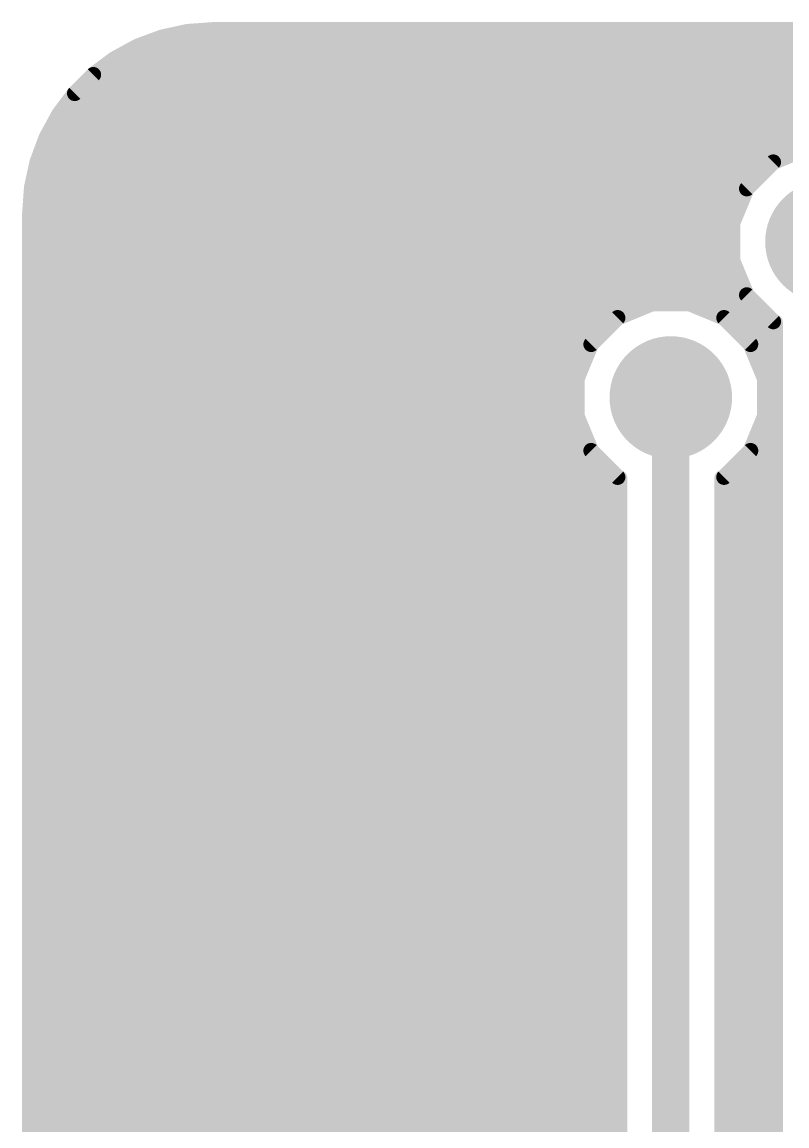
# Model space of a CAD drawing. Extents: x -13.1 to 13.1, y -17.1 to 17.1.
# Drawn here: x -13.13 to -0.65, y -0.89 to 17.13 of the extents above; entities that cross this region are included whole.
import ezdxf

# ---------------------------------------------------------------- set-up
doc = ezdxf.new("R2010")
doc.units = 0
doc.layers.add('1', color=22, linetype='CONTINUOUS')
doc.layers.add('18', color=82, linetype='CONTINUOUS')

# ---------------------------------------------------------------- blocks, each defined once
blk = doc.blocks.new('ROUNDV')
at = {"const_width": 0.5}
blk.add_lwpolyline([(0, -0.25, 1), (0, 0.25, 1), (0, -0.25)], format="xyb", dxfattribs=at)

msp = doc.modelspace()

# ---------------------------------------------------------------- linework, layer by layer
at = {"layer": '1'}
for points, const_width in [([(-10.4269, 16.9695), (-10, 17)], 0.254), ([(-10, 17), (10, 17)], 0.254), ([(-11.2462, 16.7289), (-10.8452, 16.8785)], 0.254), ([(-10.8452, 16.8785), (-10.4269, 16.9695)], 0.254), ([(-11.6219, 16.5238), (-11.2462, 16.7289)], 0.254), ([(-11.1521, 16.764), (11.1521, 16.764)], 0.254), ([(-11.9646, 16.2673), (-11.6219, 16.5238)], 0.254), ([(-11.6403, 16.51), (11.6403, 16.51)], 0.254), ([(-12.2673, 15.9646), (-11.9646, 16.2673)], 0.254), ([(-11.9758, 16.256), (11.9758, 16.256)], 0.254), ([(-12.5238, 15.6219), (-12.2673, 15.9646)], 0.254), ([(-12.2298, 16.002), (12.2298, 16.002)], 0.254), ([(-12.4294, 15.748), (12.4294, 15.748)], 0.254), ([(-12.7289, 15.2462), (-12.5238, 15.6219)], 0.254), ([(-12.5936, 15.494), (12.5936, 15.494)], 0.254), ([(-12.8785, 14.8452), (-12.7289, 15.2462)], 0.254), ([(-12.7312, 15.24), (12.7312, 15.24)], 0.254), ([(-0.305, 15.0734), (-0.8686, 14.8399)], 0.254), ([(-12.9695, 14.4269), (-12.8785, 14.8452)], 0.254), ([(-12.826, 14.986), (-0.516, 14.986)], 0.254), ([(-0.8686, 14.8399), (-1.3, 14.4086)], 0.254), ([(-12.9031, 14.732), (-0.9766, 14.732)], 0.254), ([(-12.9584, 14.478), (-1.2306, 14.478)], 0.254), ([(-13, 14), (-12.9695, 14.4269)], 0.254), ([(-1.3, 14.4086), (-1.5334, 13.845)], 0.254), ([(-12.984, 14.224), (-1.3764, 14.224)], 0.254), ([(-13, -14), (-13, 14)], 0.254), ([(-13, 13.97), (-1.4816, 13.97)], 0.254), ([(-1.5334, 13.845), (-1.5334, 13.235)], 0.254), ([(-13, 13.716), (-1.5334, 13.716)], 0.254), ([(-13, 13.462), (-1.5334, 13.462)], 0.254), ([(-13, 13.208), (-1.5222, 13.208)], 0.254), ([(-1.5334, 13.235), (-1.3, 12.6714)], 0.254), ([(-13, 12.954), (-1.417, 12.954)], 0.254), ([(-13, 12.7), (-1.3118, 12.7)], 0.254), ([(-1.3, 12.6714), (-0.8686, 12.24)], 0.254), ([(-2.845, 12.5334), (-3.4086, 12.3)], 0.254), ([(-2.235, 12.5334), (-2.845, 12.5334)], 0.254), ([(-1.6714, 12.3), (-2.235, 12.5334)], 0.254), ([(-13, 12.446), (-3.056, 12.446)], 0.254), ([(-2.024, 12.446), (-1.0746, 12.446)], 0.254), ([(-13, 12.192), (-3.5166, 12.192)], 0.254), ([(-3.4086, 12.3), (-3.8399, 11.8686)], 0.254), ([(-1.24, 11.8686), (-1.6714, 12.3)], 0.254), ([(-1.5634, 12.192), (-0.8382, 12.192)], 0.254), ([(-0.8686, 12.24), (-0.8382, 12.2275)], 0.254), ([(-0.8382, 12.2275), (-0.8382, -7.5475)], 0.254), ([(-13, 11.938), (-3.7706, 11.938)], 0.254), ([(-3.8399, 11.8686), (-4.0734, 11.305)], 0.254), ([(-1.3094, 11.938), (-0.8382, 11.938)], 0.254), ([(-1.0066, 11.305), (-1.24, 11.8686)], 0.254), ([(-13, 11.684), (-3.9164, 11.684)], 0.254), ([(-1.1636, 11.684), (-0.8382, 11.684)], 0.254), ([(-13, 11.43), (-4.0216, 11.43)], 0.254), ([(-1.0584, 11.43), (-0.8382, 11.43)], 0.254), ([(-4.0734, 11.305), (-4.0734, 10.695)], 0.254), ([(-1.0066, 10.695), (-1.0066, 11.305)], 0.254), ([(-13, 11.176), (-4.0734, 11.176)], 0.254), ([(-2.54, 11), (-2.54, -8.86)], 0.6096), ([(-1.0066, 11.176), (-0.8382, 11.176)], 0.254), ([(-13, 10.922), (-4.0734, 10.922)], 0.254), ([(-1.0066, 10.922), (-0.8382, 10.922)], 0.254), ([(-4.0734, 10.695), (-3.8399, 10.1314)], 0.254), ([(-1.24, 10.1314), (-1.0066, 10.695)], 0.254), ([(-13, 10.668), (-4.0622, 10.668)], 0.254), ([(-1.0178, 10.668), (-0.8382, 10.668)], 0.254), ([(-13, 10.414), (-3.957, 10.414)], 0.254), ([(-1.123, 10.414), (-0.8382, 10.414)], 0.254), ([(-13, 10.16), (-3.8518, 10.16)], 0.254), ([(-1.2282, 10.16), (-0.8382, 10.16)], 0.254), ([(-3.8399, 10.1314), (-3.4086, 9.7)], 0.254), ([(-1.6714, 9.7), (-1.24, 10.1314)], 0.254), ([(-13, 9.906), (-3.6146, 9.906)], 0.254), ([(-1.4654, 9.906), (-0.8382, 9.906)], 0.254), ([(-13, 9.652), (-3.3782, 9.652)], 0.254), ([(-3.4086, 9.7), (-3.3782, 9.6875)], 0.254), ([(-3.3782, 9.6875), (-3.3782, -7.5475)], 0.254), ([(-1.7018, 9.6875), (-1.6714, 9.7)], 0.254), ([(-1.7018, -7.5475), (-1.7018, 9.6875)], 0.254), ([(-1.7018, 9.652), (-0.8382, 9.652)], 0.254), ([(-13, 9.398), (-3.3782, 9.398)], 0.254), ([(-1.7018, 9.398), (-0.8382, 9.398)], 0.254), ([(-13, 9.144), (-3.3782, 9.144)], 0.254), ([(-1.7018, 9.144), (-0.8382, 9.144)], 0.254), ([(-13, 8.89), (-3.3782, 8.89)], 0.254), ([(-1.7018, 8.89), (-0.8382, 8.89)], 0.254), ([(-13, 8.636), (-3.3782, 8.636)], 0.254), ([(-1.7018, 8.636), (-0.8382, 8.636)], 0.254), ([(-13, 8.382), (-3.3782, 8.382)], 0.254), ([(-1.7018, 8.382), (-0.8382, 8.382)], 0.254), ([(-13, 8.128), (-3.3782, 8.128)], 0.254), ([(-1.7018, 8.128), (-0.8382, 8.128)], 0.254), ([(-13, 7.874), (-3.3782, 7.874)], 0.254), ([(-1.7018, 7.874), (-0.8382, 7.874)], 0.254), ([(-13, 7.62), (-3.3782, 7.62)], 0.254), ([(-1.7018, 7.62), (-0.8382, 7.62)], 0.254), ([(-13, 7.366), (-3.3782, 7.366)], 0.254), ([(-1.7018, 7.366), (-0.8382, 7.366)], 0.254), ([(-13, 7.112), (-3.3782, 7.112)], 0.254), ([(-1.7018, 7.112), (-0.8382, 7.112)], 0.254), ([(-13, 6.858), (-3.3782, 6.858)], 0.254), ([(-1.7018, 6.858), (-0.8382, 6.858)], 0.254), ([(-13, 6.604), (-3.3782, 6.604)], 0.254), ([(-1.7018, 6.604), (-0.8382, 6.604)], 0.254), ([(-13, 6.35), (-3.3782, 6.35)], 0.254), ([(-1.7018, 6.35), (-0.8382, 6.35)], 0.254), ([(-13, 6.096), (-3.3782, 6.096)], 0.254), ([(-1.7018, 6.096), (-0.8382, 6.096)], 0.254), ([(-13, 5.842), (-3.3782, 5.842)], 0.254), ([(-1.7018, 5.842), (-0.8382, 5.842)], 0.254), ([(-13, 5.588), (-3.3782, 5.588)], 0.254), ([(-1.7018, 5.588), (-0.8382, 5.588)], 0.254), ([(-13, 5.334), (-3.3782, 5.334)], 0.254), ([(-1.7018, 5.334), (-0.8382, 5.334)], 0.254), ([(-13, 5.08), (-3.3782, 5.08)], 0.254), ([(-1.7018, 5.08), (-0.8382, 5.08)], 0.254), ([(-13, 4.826), (-3.3782, 4.826)], 0.254), ([(-1.7018, 4.826), (-0.8382, 4.826)], 0.254), ([(-13, 4.572), (-3.3782, 4.572)], 0.254), ([(-1.7018, 4.572), (-0.8382, 4.572)], 0.254), ([(-13, 4.318), (-3.3782, 4.318)], 0.254), ([(-1.7018, 4.318), (-0.8382, 4.318)], 0.254), ([(-13, 4.064), (-3.3782, 4.064)], 0.254), ([(-1.7018, 4.064), (-0.8382, 4.064)], 0.254), ([(-13, 3.81), (-3.3782, 3.81)], 0.254), ([(-1.7018, 3.81), (-0.8382, 3.81)], 0.254), ([(-13, 3.556), (-3.3782, 3.556)], 0.254), ([(-1.7018, 3.556), (-0.8382, 3.556)], 0.254), ([(-13, 3.302), (-3.3782, 3.302)], 0.254), ([(-1.7018, 3.302), (-0.8382, 3.302)], 0.254), ([(-13, 3.048), (-3.3782, 3.048)], 0.254), ([(-1.7018, 3.048), (-0.8382, 3.048)], 0.254), ([(-13, 2.794), (-3.3782, 2.794)], 0.254), ([(-1.7018, 2.794), (-0.8382, 2.794)], 0.254), ([(-13, 2.54), (-3.3782, 2.54)], 0.254), ([(-1.7018, 2.54), (-0.8382, 2.54)], 0.254), ([(-13, 2.286), (-3.3782, 2.286)], 0.254), ([(-1.7018, 2.286), (-0.8382, 2.286)], 0.254), ([(-13, 2.032), (-3.3782, 2.032)], 0.254), ([(-1.7018, 2.032), (-0.8382, 2.032)], 0.254), ([(-13, 1.778), (-3.3782, 1.778)], 0.254), ([(-1.7018, 1.778), (-0.8382, 1.778)], 0.254), ([(-13, 1.524), (-3.3782, 1.524)], 0.254), ([(-1.7018, 1.524), (-0.8382, 1.524)], 0.254), ([(-13, 1.27), (-3.3782, 1.27)], 0.254), ([(-1.7018, 1.27), (-0.8382, 1.27)], 0.254), ([(-13, 1.016), (-3.3782, 1.016)], 0.254), ([(-1.7018, 1.016), (-0.8382, 1.016)], 0.254), ([(-13, 0.762), (-3.3782, 0.762)], 0.254), ([(-1.7018, 0.762), (-0.8382, 0.762)], 0.254), ([(-13, 0.508), (-3.3782, 0.508)], 0.254), ([(-1.7018, 0.508), (-0.8382, 0.508)], 0.254), ([(-13, 0.254), (-3.3782, 0.254)], 0.254), ([(-1.7018, 0.254), (-0.8382, 0.254)], 0.254), ([(-13, 0), (-3.3782, 0)], 0.254), ([(-1.7018, 0), (-0.8382, 0)], 0.254), ([(-13, -0.254), (-3.3782, -0.254)], 0.254), ([(-1.7018, -0.254), (-0.8382, -0.254)], 0.254), ([(-13, -0.508), (-3.3782, -0.508)], 0.254), ([(-1.7018, -0.508), (-0.8382, -0.508)], 0.254), ([(-13, -0.762), (-3.3782, -0.762)], 0.254), ([(-1.7018, -0.762), (-0.8382, -0.762)], 0.254), ([(-13, -1.016), (-3.3782, -1.016)], 0.254), ([(-1.7018, -1.016), (-0.8382, -1.016)], 0.254)]:
    msp.add_lwpolyline(points, dxfattribs=dict(at, const_width=const_width))
for points, const_width in [([(-10, 17.0635, 1), (-10, 16.9365)], 0.127), ([(-9.9955, 16.9367, 1), (-10.0045, 17.0633)], 0.127), ([(-10.8587, 16.9405, 1), (-10.8317, 16.8164)], 0.127), ([(-10.823, 16.819, 1), (-10.8674, 16.938)], 0.127), ([(-10.4315, 17.0328, 1), (-10.4224, 16.9061)], 0.127), ([(-10.4134, 16.9074, 1), (-10.4404, 17.0315)], 0.127), ([(-11.2684, 16.7884, 1), (-11.2241, 16.6694)], 0.127), ([(-11.2158, 16.6732, 1), (-11.2767, 16.7846)], 0.127), ([(-11.1521, 16.8275, 1), (-11.1521, 16.7005)], 0.127), ([(-11.6403, 16.5735, 1), (-11.6403, 16.4465)], 0.127), ([(-11.6524, 16.5795, 1), (-11.5915, 16.468)], 0.127), ([(-11.5839, 16.4729, 1), (-11.66, 16.5746)], 0.127), ([(-11.9758, 16.3195, 1), (-11.9758, 16.1925)], 0.127), ([(-12.0026, 16.3181, 1), (-11.9265, 16.2164)], 0.127), ([(-11.9197, 16.2223, 1), (-12.0095, 16.3122)], 0.127), ([(-12.3122, 16.0095, 1), (-12.2223, 15.9197)], 0.127), ([(-12.2164, 15.9265, 1), (-12.3181, 16.0026)], 0.127), ([(-12.2298, 16.0655, 1), (-12.2298, 15.9385)], 0.127), ([(-12.4294, 15.8115, 1), (-12.4294, 15.6845)], 0.127), ([(-12.5746, 15.66, 1), (-12.4729, 15.5839)], 0.127), ([(-12.468, 15.5915, 1), (-12.5795, 15.6524)], 0.127), ([(-12.5936, 15.5575, 1), (-12.5936, 15.4305)], 0.127), ([(-12.7312, 15.3035, 1), (-12.7312, 15.1765)], 0.127), ([(-12.7846, 15.2767, 1), (-12.6732, 15.2158)], 0.127), ([(-12.6694, 15.2241, 1), (-12.7884, 15.2684)], 0.127), ([(-12.8164, 14.8317, 1), (-12.9405, 14.8587)], 0.127), ([(-12.826, 15.0495, 1), (-12.826, 14.9225)], 0.127), ([(-0.8929, 14.8986, 1), (-0.8443, 14.7813)], 0.127), ([(-0.8237, 14.795, 1), (-0.9135, 14.8849)], 0.127), ([(-12.9031, 14.7955, 1), (-12.9031, 14.6685)], 0.127), ([(-12.938, 14.8674, 1), (-12.819, 14.823)], 0.127), ([(-0.9766, 14.6685, 1), (-0.9766, 14.7955)], 0.127), ([(-12.9584, 14.5415, 1), (-12.9584, 14.4145)], 0.127), ([(-1.2306, 14.4145, 1), (-1.2306, 14.5415)], 0.127), ([(-13.0315, 14.4404, 1), (-12.9074, 14.4134)], 0.127), ([(-12.9061, 14.4224, 1), (-13.0328, 14.4315)], 0.127), ([(-1.3449, 14.4535, 1), (-1.255, 14.3637)], 0.127), ([(-1.2413, 14.3843, 1), (-1.3586, 14.4329)], 0.127), ([(-12.984, 14.2875, 1), (-12.984, 14.1605)], 0.127), ([(-1.3764, 14.1605, 1), (-1.3764, 14.2875)], 0.127), ([(-12.9365, 14, 1), (-13.0635, 14)], 0.127), ([(-13, 14.0335, 1), (-13, 13.9065)], 0.127), ([(-13.0633, 14.0045, 1), (-12.9367, 13.9955)], 0.127), ([(-1.4816, 13.9065, 1), (-1.4816, 14.0335)], 0.127), ([(-1.4699, 13.845, 1), (-1.5969, 13.845)], 0.127), ([(-1.5921, 13.8693, 1), (-1.4747, 13.8207)], 0.127), ([(-13, 13.7795, 1), (-13, 13.6525)], 0.127), ([(-1.5334, 13.6525, 1), (-1.5334, 13.7795)], 0.127), ([(-13, 13.5255, 1), (-13, 13.3985)], 0.127), ([(-1.5334, 13.3985, 1), (-1.5334, 13.5255)], 0.127), ([(-13, 13.2715, 1), (-13, 13.1445)], 0.127), ([(-1.4747, 13.2593, 1), (-1.5921, 13.2107)], 0.127), ([(-1.5222, 13.1445, 1), (-1.5222, 13.2715)], 0.127), ([(-1.5969, 13.235, 1), (-1.4699, 13.235)], 0.127), ([(-13, 13.0175, 1), (-13, 12.8905)], 0.127), ([(-1.417, 12.8905, 1), (-1.417, 13.0175)], 0.127), ([(-13, 12.7635, 1), (-13, 12.6365)], 0.127), ([(-1.255, 12.7163, 1), (-1.3449, 12.6265)], 0.127), ([(-1.3118, 12.6365, 1), (-1.3118, 12.7635)], 0.127), ([(-2.845, 12.5969, 1), (-2.845, 12.4699)], 0.127), ([(-2.8207, 12.4747, 1), (-2.8693, 12.5921)], 0.127), ([(-2.2107, 12.5921, 1), (-2.2593, 12.4747)], 0.127), ([(-2.235, 12.4699, 1), (-2.235, 12.5969)], 0.127), ([(-1.3586, 12.6471, 1), (-1.2413, 12.6957)], 0.127), ([(-13, 12.5095, 1), (-13, 12.3825)], 0.127), ([(-3.056, 12.3825, 1), (-3.056, 12.5095)], 0.127), ([(-2.024, 12.5095, 1), (-2.024, 12.3825)], 0.127), ([(-1.0746, 12.3825, 1), (-1.0746, 12.5095)], 0.127), ([(-13, 12.2555, 1), (-13, 12.1285)], 0.127), ([(-3.5166, 12.1285, 1), (-3.5166, 12.2555)], 0.127), ([(-3.4329, 12.3586, 1), (-3.3843, 12.2413)], 0.127), ([(-3.3637, 12.255, 1), (-3.4535, 12.3449)], 0.127), ([(-1.6265, 12.3449, 1), (-1.7163, 12.255)], 0.127), ([(-1.6957, 12.2413, 1), (-1.6471, 12.3586)], 0.127), ([(-1.5634, 12.2555, 1), (-1.5634, 12.1285)], 0.127), ([(-0.8443, 12.2987, 1), (-0.8929, 12.1814)], 0.127), ([(-0.9135, 12.1951, 1), (-0.8237, 12.2849)], 0.127), ([(-0.7747, 12.2275, 1), (-0.9017, 12.2275)], 0.127), ([(-0.8625, 12.1688, 1), (-0.8139, 12.2861)], 0.127), ([(-0.8382, 12.1285, 1), (-0.8382, 12.2555)], 0.127), ([(-13, 12.0015, 1), (-13, 11.8745)], 0.127), ([(-3.8849, 11.9135, 1), (-3.795, 11.8237)], 0.127), ([(-3.7813, 11.8443, 1), (-3.8986, 11.8929)], 0.127), ([(-3.7706, 11.8745, 1), (-3.7706, 12.0015)], 0.127), ([(-1.3094, 12.0015, 1), (-1.3094, 11.8745)], 0.127), ([(-1.1814, 11.8929, 1), (-1.2987, 11.8443)], 0.127), ([(-1.2849, 11.8237, 1), (-1.1951, 11.9135)], 0.127), ([(-0.8382, 11.8745, 1), (-0.8382, 12.0015)], 0.127), ([(-13, 11.7475, 1), (-13, 11.6205)], 0.127), ([(-3.9164, 11.6205, 1), (-3.9164, 11.7475)], 0.127), ([(-1.1636, 11.7475, 1), (-1.1636, 11.6205)], 0.127), ([(-0.8382, 11.6205, 1), (-0.8382, 11.7475)], 0.127), ([(-13, 11.4935, 1), (-13, 11.3665)], 0.127), ([(-4.0216, 11.3665, 1), (-4.0216, 11.4935)], 0.127), ([(-1.0584, 11.4935, 1), (-1.0584, 11.3665)], 0.127), ([(-0.8382, 11.3665, 1), (-0.8382, 11.4935)], 0.127), ([(-4.0099, 11.305, 1), (-4.1369, 11.305)], 0.127), ([(-4.1321, 11.3293, 1), (-4.0147, 11.2807)], 0.127), ([(-0.9431, 11.305, 1), (-1.0701, 11.305)], 0.127), ([(-1.0653, 11.2807, 1), (-0.9479, 11.3293)], 0.127), ([(-13, 11.2395, 1), (-13, 11.1125)], 0.127), ([(-4.0734, 11.1125, 1), (-4.0734, 11.2395)], 0.127), ([(-2.3876, 11, 1), (-2.6924, 11)], 0.3048), ([(-1.0066, 11.2395, 1), (-1.0066, 11.1125)], 0.127), ([(-0.8382, 11.1125, 1), (-0.8382, 11.2395)], 0.127), ([(-13, 10.9855, 1), (-13, 10.8585)], 0.127), ([(-4.0734, 10.8585, 1), (-4.0734, 10.9855)], 0.127), ([(-1.0066, 10.9855, 1), (-1.0066, 10.8585)], 0.127), ([(-0.8382, 10.8585, 1), (-0.8382, 10.9855)], 0.127), ([(-4.0147, 10.7193, 1), (-4.1321, 10.6707)], 0.127), ([(-0.9479, 10.6707, 1), (-1.0653, 10.7193)], 0.127), ([(-13, 10.7315, 1), (-13, 10.6045)], 0.127), ([(-4.1369, 10.695, 1), (-4.0099, 10.695)], 0.127), ([(-4.0622, 10.6045, 1), (-4.0622, 10.7315)], 0.127), ([(-1.0178, 10.7315, 1), (-1.0178, 10.6045)], 0.127), ([(-1.0701, 10.695, 1), (-0.9431, 10.695)], 0.127), ([(-0.8382, 10.6045, 1), (-0.8382, 10.7315)], 0.127), ([(-13, 10.4775, 1), (-13, 10.3505)], 0.127), ([(-3.957, 10.3505, 1), (-3.957, 10.4775)], 0.127), ([(-1.123, 10.4775, 1), (-1.123, 10.3505)], 0.127), ([(-0.8382, 10.3505, 1), (-0.8382, 10.4775)], 0.127), ([(-13, 10.2235, 1), (-13, 10.0965)], 0.127), ([(-3.8518, 10.0965, 1), (-3.8518, 10.2235)], 0.127), ([(-1.2282, 10.2235, 1), (-1.2282, 10.0965)], 0.127), ([(-0.8382, 10.0965, 1), (-0.8382, 10.2235)], 0.127), ([(-3.795, 10.1763, 1), (-3.8849, 10.0865)], 0.127), ([(-3.8986, 10.1071, 1), (-3.7813, 10.1557)], 0.127), ([(-1.2987, 10.1557, 1), (-1.1814, 10.1071)], 0.127), ([(-1.1951, 10.0865, 1), (-1.2849, 10.1763)], 0.127), ([(-13, 9.9695, 1), (-13, 9.8425)], 0.127), ([(-3.6146, 9.8425, 1), (-3.6146, 9.9695)], 0.127), ([(-1.4654, 9.9695, 1), (-1.4654, 9.8425)], 0.127), ([(-0.8382, 9.8425, 1), (-0.8382, 9.9695)], 0.127), ([(-13, 9.7155, 1), (-13, 9.5885)], 0.127), ([(-3.3843, 9.7587, 1), (-3.4329, 9.6414)], 0.127), ([(-3.4535, 9.6551, 1), (-3.3637, 9.7449)], 0.127), ([(-3.3147, 9.6875, 1), (-3.4417, 9.6875)], 0.127), ([(-3.4025, 9.6288, 1), (-3.3539, 9.7461)], 0.127), ([(-3.3782, 9.5885, 1), (-3.3782, 9.7155)], 0.127), ([(-1.6383, 9.6875, 1), (-1.7653, 9.6875)], 0.127), ([(-1.7261, 9.7461, 1), (-1.6775, 9.6288)], 0.127), ([(-1.7018, 9.7155, 1), (-1.7018, 9.5885)], 0.127), ([(-1.7163, 9.7449, 1), (-1.6265, 9.6551)], 0.127), ([(-1.6471, 9.6414, 1), (-1.6957, 9.7587)], 0.127), ([(-0.8382, 9.5885, 1), (-0.8382, 9.7155)], 0.127), ([(-13, 9.4615, 1), (-13, 9.3345)], 0.127), ([(-3.3782, 9.3345, 1), (-3.3782, 9.4615)], 0.127), ([(-1.7018, 9.4615, 1), (-1.7018, 9.3345)], 0.127), ([(-0.8382, 9.3345, 1), (-0.8382, 9.4615)], 0.127), ([(-13, 9.2075, 1), (-13, 9.0805)], 0.127), ([(-3.3782, 9.0805, 1), (-3.3782, 9.2075)], 0.127), ([(-1.7018, 9.2075, 1), (-1.7018, 9.0805)], 0.127), ([(-0.8382, 9.0805, 1), (-0.8382, 9.2075)], 0.127), ([(-13, 8.9535, 1), (-13, 8.8265)], 0.127), ([(-3.3782, 8.8265, 1), (-3.3782, 8.9535)], 0.127), ([(-1.7018, 8.9535, 1), (-1.7018, 8.8265)], 0.127), ([(-0.8382, 8.8265, 1), (-0.8382, 8.9535)], 0.127), ([(-13, 8.6995, 1), (-13, 8.5725)], 0.127), ([(-3.3782, 8.5725, 1), (-3.3782, 8.6995)], 0.127), ([(-1.7018, 8.6995, 1), (-1.7018, 8.5725)], 0.127), ([(-0.8382, 8.5725, 1), (-0.8382, 8.6995)], 0.127), ([(-13, 8.4455, 1), (-13, 8.3185)], 0.127), ([(-3.3782, 8.3185, 1), (-3.3782, 8.4455)], 0.127), ([(-1.7018, 8.4455, 1), (-1.7018, 8.3185)], 0.127), ([(-0.8382, 8.3185, 1), (-0.8382, 8.4455)], 0.127), ([(-13, 8.1915, 1), (-13, 8.0645)], 0.127), ([(-3.3782, 8.0645, 1), (-3.3782, 8.1915)], 0.127), ([(-1.7018, 8.1915, 1), (-1.7018, 8.0645)], 0.127), ([(-0.8382, 8.0645, 1), (-0.8382, 8.1915)], 0.127), ([(-13, 7.9375, 1), (-13, 7.8105)], 0.127), ([(-3.3782, 7.8105, 1), (-3.3782, 7.9375)], 0.127), ([(-1.7018, 7.9375, 1), (-1.7018, 7.8105)], 0.127), ([(-0.8382, 7.8105, 1), (-0.8382, 7.9375)], 0.127), ([(-13, 7.6835, 1), (-13, 7.5565)], 0.127), ([(-3.3782, 7.5565, 1), (-3.3782, 7.6835)], 0.127), ([(-1.7018, 7.6835, 1), (-1.7018, 7.5565)], 0.127), ([(-0.8382, 7.5565, 1), (-0.8382, 7.6835)], 0.127), ([(-13, 7.4295, 1), (-13, 7.3025)], 0.127), ([(-3.3782, 7.3025, 1), (-3.3782, 7.4295)], 0.127), ([(-1.7018, 7.4295, 1), (-1.7018, 7.3025)], 0.127), ([(-0.8382, 7.3025, 1), (-0.8382, 7.4295)], 0.127), ([(-13, 7.1755, 1), (-13, 7.0485)], 0.127), ([(-3.3782, 7.0485, 1), (-3.3782, 7.1755)], 0.127), ([(-1.7018, 7.1755, 1), (-1.7018, 7.0485)], 0.127), ([(-0.8382, 7.0485, 1), (-0.8382, 7.1755)], 0.127), ([(-13, 6.9215, 1), (-13, 6.7945)], 0.127), ([(-3.3782, 6.7945, 1), (-3.3782, 6.9215)], 0.127), ([(-1.7018, 6.9215, 1), (-1.7018, 6.7945)], 0.127), ([(-0.8382, 6.7945, 1), (-0.8382, 6.9215)], 0.127), ([(-13, 6.6675, 1), (-13, 6.5405)], 0.127), ([(-3.3782, 6.5405, 1), (-3.3782, 6.6675)], 0.127), ([(-1.7018, 6.6675, 1), (-1.7018, 6.5405)], 0.127), ([(-0.8382, 6.5405, 1), (-0.8382, 6.6675)], 0.127), ([(-13, 6.4135, 1), (-13, 6.2865)], 0.127), ([(-3.3782, 6.2865, 1), (-3.3782, 6.4135)], 0.127), ([(-1.7018, 6.4135, 1), (-1.7018, 6.2865)], 0.127), ([(-0.8382, 6.2865, 1), (-0.8382, 6.4135)], 0.127), ([(-13, 6.1595, 1), (-13, 6.0325)], 0.127), ([(-3.3782, 6.0325, 1), (-3.3782, 6.1595)], 0.127), ([(-1.7018, 6.1595, 1), (-1.7018, 6.0325)], 0.127), ([(-0.8382, 6.0325, 1), (-0.8382, 6.1595)], 0.127), ([(-13, 5.9055, 1), (-13, 5.7785)], 0.127), ([(-3.3782, 5.7785, 1), (-3.3782, 5.9055)], 0.127), ([(-1.7018, 5.9055, 1), (-1.7018, 5.7785)], 0.127), ([(-0.8382, 5.7785, 1), (-0.8382, 5.9055)], 0.127), ([(-13, 5.6515, 1), (-13, 5.5245)], 0.127), ([(-3.3782, 5.5245, 1), (-3.3782, 5.6515)], 0.127), ([(-1.7018, 5.6515, 1), (-1.7018, 5.5245)], 0.127), ([(-0.8382, 5.5245, 1), (-0.8382, 5.6515)], 0.127), ([(-13, 5.3975, 1), (-13, 5.2705)], 0.127), ([(-3.3782, 5.2705, 1), (-3.3782, 5.3975)], 0.127), ([(-1.7018, 5.3975, 1), (-1.7018, 5.2705)], 0.127), ([(-0.8382, 5.2705, 1), (-0.8382, 5.3975)], 0.127), ([(-13, 5.1435, 1), (-13, 5.0165)], 0.127), ([(-3.3782, 5.0165, 1), (-3.3782, 5.1435)], 0.127), ([(-1.7018, 5.1435, 1), (-1.7018, 5.0165)], 0.127), ([(-0.8382, 5.0165, 1), (-0.8382, 5.1435)], 0.127), ([(-13, 4.8895, 1), (-13, 4.7625)], 0.127), ([(-3.3782, 4.7625, 1), (-3.3782, 4.8895)], 0.127), ([(-1.7018, 4.8895, 1), (-1.7018, 4.7625)], 0.127), ([(-0.8382, 4.7625, 1), (-0.8382, 4.8895)], 0.127), ([(-13, 4.6355, 1), (-13, 4.5085)], 0.127), ([(-3.3782, 4.5085, 1), (-3.3782, 4.6355)], 0.127), ([(-1.7018, 4.6355, 1), (-1.7018, 4.5085)], 0.127), ([(-0.8382, 4.5085, 1), (-0.8382, 4.6355)], 0.127), ([(-13, 4.3815, 1), (-13, 4.2545)], 0.127), ([(-3.3782, 4.2545, 1), (-3.3782, 4.3815)], 0.127), ([(-1.7018, 4.3815, 1), (-1.7018, 4.2545)], 0.127), ([(-0.8382, 4.2545, 1), (-0.8382, 4.3815)], 0.127), ([(-13, 4.1275, 1), (-13, 4.0005)], 0.127), ([(-3.3782, 4.0005, 1), (-3.3782, 4.1275)], 0.127), ([(-1.7018, 4.1275, 1), (-1.7018, 4.0005)], 0.127), ([(-0.8382, 4.0005, 1), (-0.8382, 4.1275)], 0.127), ([(-13, 3.8735, 1), (-13, 3.7465)], 0.127), ([(-3.3782, 3.7465, 1), (-3.3782, 3.8735)], 0.127), ([(-1.7018, 3.8735, 1), (-1.7018, 3.7465)], 0.127), ([(-0.8382, 3.7465, 1), (-0.8382, 3.8735)], 0.127), ([(-13, 3.6195, 1), (-13, 3.4925)], 0.127), ([(-3.3782, 3.4925, 1), (-3.3782, 3.6195)], 0.127), ([(-1.7018, 3.6195, 1), (-1.7018, 3.4925)], 0.127), ([(-0.8382, 3.4925, 1), (-0.8382, 3.6195)], 0.127), ([(-13, 3.3655, 1), (-13, 3.2385)], 0.127), ([(-3.3782, 3.2385, 1), (-3.3782, 3.3655)], 0.127), ([(-1.7018, 3.3655, 1), (-1.7018, 3.2385)], 0.127), ([(-0.8382, 3.2385, 1), (-0.8382, 3.3655)], 0.127), ([(-13, 3.1115, 1), (-13, 2.9845)], 0.127), ([(-3.3782, 2.9845, 1), (-3.3782, 3.1115)], 0.127), ([(-1.7018, 3.1115, 1), (-1.7018, 2.9845)], 0.127), ([(-0.8382, 2.9845, 1), (-0.8382, 3.1115)], 0.127), ([(-13, 2.8575, 1), (-13, 2.7305)], 0.127), ([(-3.3782, 2.7305, 1), (-3.3782, 2.8575)], 0.127), ([(-1.7018, 2.8575, 1), (-1.7018, 2.7305)], 0.127), ([(-0.8382, 2.7305, 1), (-0.8382, 2.8575)], 0.127), ([(-13, 2.6035, 1), (-13, 2.4765)], 0.127), ([(-3.3782, 2.4765, 1), (-3.3782, 2.6035)], 0.127), ([(-1.7018, 2.6035, 1), (-1.7018, 2.4765)], 0.127), ([(-0.8382, 2.4765, 1), (-0.8382, 2.6035)], 0.127), ([(-13, 2.3495, 1), (-13, 2.2225)], 0.127), ([(-3.3782, 2.2225, 1), (-3.3782, 2.3495)], 0.127), ([(-1.7018, 2.3495, 1), (-1.7018, 2.2225)], 0.127), ([(-0.8382, 2.2225, 1), (-0.8382, 2.3495)], 0.127), ([(-13, 2.0955, 1), (-13, 1.9685)], 0.127), ([(-3.3782, 1.9685, 1), (-3.3782, 2.0955)], 0.127), ([(-1.7018, 2.0955, 1), (-1.7018, 1.9685)], 0.127), ([(-0.8382, 1.9685, 1), (-0.8382, 2.0955)], 0.127), ([(-13, 1.8415, 1), (-13, 1.7145)], 0.127), ([(-3.3782, 1.7145, 1), (-3.3782, 1.8415)], 0.127), ([(-1.7018, 1.8415, 1), (-1.7018, 1.7145)], 0.127), ([(-0.8382, 1.7145, 1), (-0.8382, 1.8415)], 0.127), ([(-13, 1.5875, 1), (-13, 1.4605)], 0.127), ([(-3.3782, 1.4605, 1), (-3.3782, 1.5875)], 0.127), ([(-1.7018, 1.5875, 1), (-1.7018, 1.4605)], 0.127), ([(-0.8382, 1.4605, 1), (-0.8382, 1.5875)], 0.127), ([(-13, 1.3335, 1), (-13, 1.2065)], 0.127), ([(-3.3782, 1.2065, 1), (-3.3782, 1.3335)], 0.127), ([(-1.7018, 1.3335, 1), (-1.7018, 1.2065)], 0.127), ([(-0.8382, 1.2065, 1), (-0.8382, 1.3335)], 0.127), ([(-13, 1.0795, 1), (-13, 0.9525)], 0.127), ([(-3.3782, 0.9525, 1), (-3.3782, 1.0795)], 0.127), ([(-1.7018, 1.0795, 1), (-1.7018, 0.9525)], 0.127), ([(-0.8382, 0.9525, 1), (-0.8382, 1.0795)], 0.127), ([(-13, 0.8255, 1), (-13, 0.6985)], 0.127), ([(-3.3782, 0.6985, 1), (-3.3782, 0.8255)], 0.127), ([(-1.7018, 0.8255, 1), (-1.7018, 0.6985)], 0.127), ([(-0.8382, 0.6985, 1), (-0.8382, 0.8255)], 0.127), ([(-13, 0.5715, 1), (-13, 0.4445)], 0.127), ([(-3.3782, 0.4445, 1), (-3.3782, 0.5715)], 0.127), ([(-1.7018, 0.5715, 1), (-1.7018, 0.4445)], 0.127), ([(-0.8382, 0.4445, 1), (-0.8382, 0.5715)], 0.127), ([(-13, 0.3175, 1), (-13, 0.1905)], 0.127), ([(-3.3782, 0.1905, 1), (-3.3782, 0.3175)], 0.127), ([(-1.7018, 0.3175, 1), (-1.7018, 0.1905)], 0.127), ([(-0.8382, 0.1905, 1), (-0.8382, 0.3175)], 0.127), ([(-13, 0.0635, 1), (-13, -0.0635)], 0.127), ([(-3.3782, -0.0635, 1), (-3.3782, 0.0635)], 0.127), ([(-1.7018, 0.0635, 1), (-1.7018, -0.0635)], 0.127), ([(-0.8382, -0.0635, 1), (-0.8382, 0.0635)], 0.127), ([(-13, -0.1905, 1), (-13, -0.3175)], 0.127), ([(-3.3782, -0.3175, 1), (-3.3782, -0.1905)], 0.127), ([(-1.7018, -0.1905, 1), (-1.7018, -0.3175)], 0.127), ([(-0.8382, -0.3175, 1), (-0.8382, -0.1905)], 0.127), ([(-13, -0.4445, 1), (-13, -0.5715)], 0.127), ([(-3.3782, -0.5715, 1), (-3.3782, -0.4445)], 0.127), ([(-1.7018, -0.4445, 1), (-1.7018, -0.5715)], 0.127), ([(-0.8382, -0.5715, 1), (-0.8382, -0.4445)], 0.127), ([(-13, -0.6985, 1), (-13, -0.8255)], 0.127), ([(-3.3782, -0.8255, 1), (-3.3782, -0.6985)], 0.127), ([(-1.7018, -0.6985, 1), (-1.7018, -0.8255)], 0.127), ([(-0.8382, -0.8255, 1), (-0.8382, -0.6985)], 0.127)]:
    msp.add_lwpolyline(points, format="xyb", dxfattribs=dict(at, const_width=const_width))

# ---------------------------------------------------------------- block references
at = {"layer": '18', "xscale": 2, "yscale": 2}
for p in [(0, 13.54), (-2.54, 11)]:
    msp.add_blockref('ROUNDV', p, dxfattribs=at)

doc.saveas('drawing.dxf')
